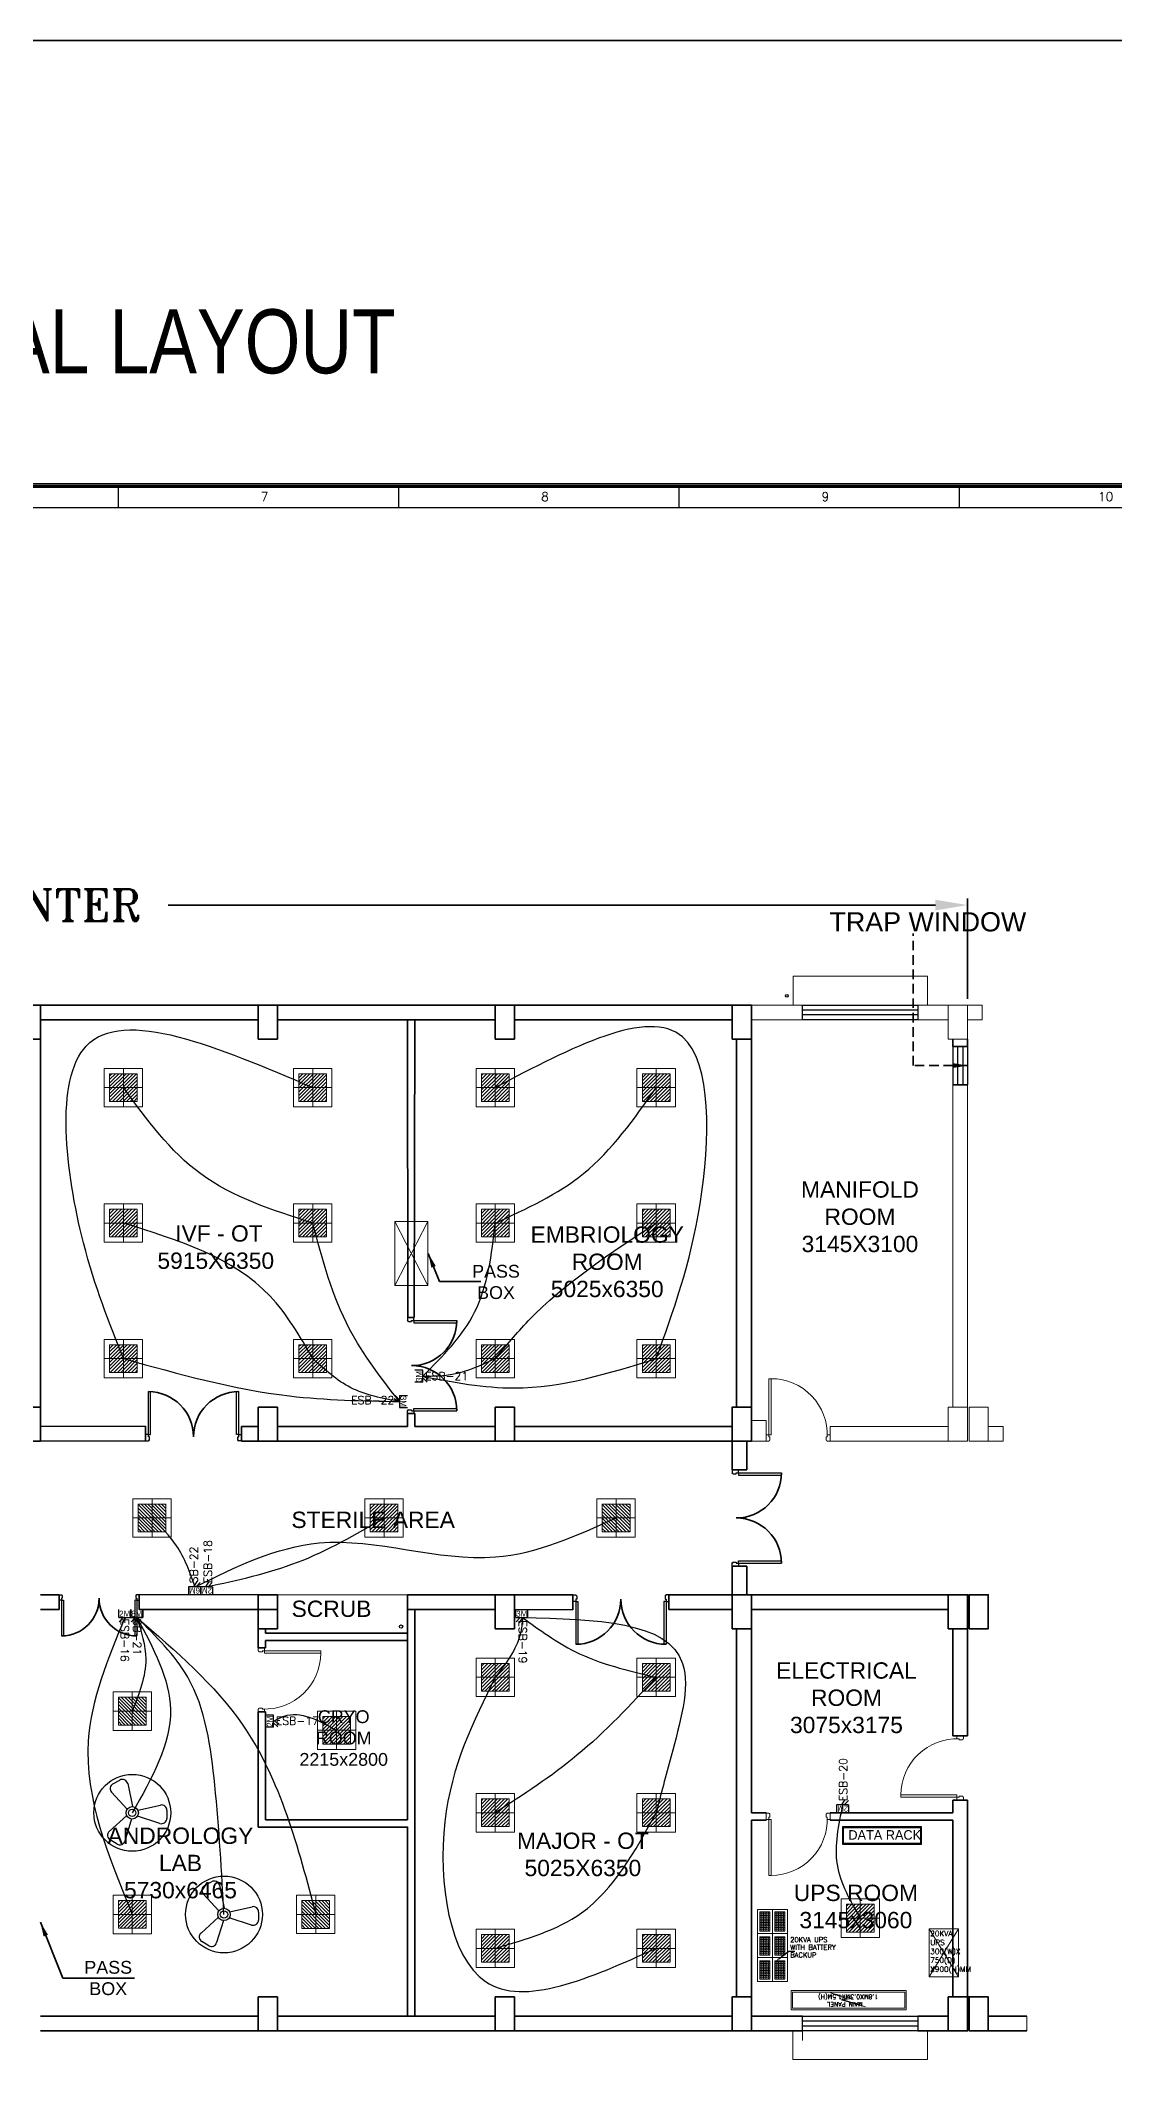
# Model space of a CAD drawing. Header units: millimetres. Extents: x 1380494 to 2061523, y -305664 to -174999.
# Drawn here: x 1564967 to 1581737, y -206640 to -174999 of the extents above; entities that cross this region are included whole.
import ezdxf
from ezdxf import colors
from ezdxf.entities.mleader import LeaderData, LeaderLine
from ezdxf.enums import TextEntityAlignment as Align
from ezdxf.math import Vec2, Vec3

# ---------------------------------------------------------------- set-up
doc = ezdxf.new("R2010")
doc.units = ezdxf.units.MM
doc.header["$LTSCALE"] = 600
doc.header["$MEASUREMENT"] = 0
doc.header["$PDMODE"] = 35
doc.linetypes.add('CONTINU', pattern=[0])
doc.linetypes.add('HIDDEN', pattern=[0.375, 0.25, -0.125])
doc.layers.add('AREA', color=193, linetype='Continuous', plot=False)
for name, color, linetype, lineweight in [('col', 5, 'Continuous', 35), ('D.F', 251, 'Continuous', 5), ('DOOR', 144, 'Continuous', 13), ('ELE- DBS', 1, 'Continuous', 9), ('ELE-36W EMERGENCY  LED LIGHT', 7, 'Continuous', 18), ('ELE-36W LED LIGHT', 210, 'Continuous', 18), ('ELE-8M RAW P.SB', 40, 'Continuous', 35), ('ELE. DB', 1, 'Continuous', 9), ('furniture', 30, 'Continuous', 9), ('P-Wall', 250, 'Continuous', 35), ('toi-fix', 46, 'Continuous', 9), ('WIN', 151, 'Continuous', 9)]:
    doc.layers.add(name, color=color, linetype=linetype, lineweight=lineweight)
for name, color, linetype in [('DATA RACK', 1, 'Continuous'), ('ELE 36W EMERGENCY LIGHT', 5, 'Continuous'), ('ELE 36W LED LIGHT', 6, 'Continuous'), ('ELE-1200MM CEILINGFAN', 6, 'Continuous'), ('ELE-2M UPS P.SB', 3, 'Continuous'), ('ELE-3M RAW P.SB', 40, 'Continuous'), ('ELE-3M UPS P.SB', 3, 'Continuous'), ('ELE-6M RAW P.SB', 40, 'Continuous'), ('ELE-LIGHTING TEXT', 7, 'Continuous'), ('ELE.ELECTRICAL PANELS', 1, 'Continuous'), ('Lines', 7, 'Continuous'), ('MEP_HVAC_COPPER_PIPE', 5, 'Continuous'), ('MEP_HVAC_DRAIN_PIPE', 7, 'Continuous'), ('TEXT', 250, 'Continuous'), ('TITLE', 7, 'Continuous'), ('wall', 1, 'Continuous'), ('Window', 4, 'Continuous')]:
    doc.layers.add(name, color=color, linetype=linetype)
doc.layers.add('ELE-42W EMERGENCY DOWN LIGHT', color=7, linetype='Continuous', lineweight=0, true_color=0x608ec6)
doc.layers.add('ELE-LIGHTING WIRING', color=7, linetype='Continuous', true_color=0x63d7b6)
doc.styles.add('ARIAL', font='arial.ttf')
doc.styles.add('ROMANS', font='romans.shx')
doc.styles.add('ROMANT', font='romant.shx')
doc.styles.get("Standard").update_dxf_attribs({"font": 'stylu.ttf'})
doc.styles.add('style1', font='swisse.ttf', dxfattribs={"width": 0.8})
doc.styles.add('Tw Cen MT', font='TCM_____.TTF')
doc.dimstyles.get("Standard").update_dxf_attribs({"dimscale": 1.5, "dimtxt": 150, "dimasz": 150, "dimexe": 100, "dimexo": 100, "dimgap": 0.25, "dimtad": 0, "dimdec": 0, "dimzin": 0, "dimdsep": 46, "dimtxsty": 'ARIAL', "dimcen": 0.09, "dimdle": 100, "dimclrd": 7, "dimclre": 7, "dimclrt": 7, "dimadec": 0, "dimazin": 0, "dimtfac": 1, "dimtdec": 0, "dimtofl": 0, "dimtmove": 0, "dimatfit": 3, "dimfxl": 1, "dimtolj": 1, "dimtzin": 0, "dimarcsym": 0})

# ---------------------------------------------------------------- blocks, each defined once
blk = doc.blocks.new('A$C66962185')
at = {"layer": 'TITLE', "color": 7}
for p, q in [((181.42, -140930.66), (181.42, -140928.36)), ((211.69, -140930.66), (211.69, -140928.36)), ((241.95, -140930.66), (241.95, -140928.36)), ((272.21, -140930.66), (272.21, -140928.36))]:
    blk.add_line(p, q, dxfattribs=at)
at = {"layer": 'TITLE'}
blk.add_line((2.14, -140930.66), (360.7, -140930.66), dxfattribs=at)
at = {"layer": 'TITLE', "color": 7, "const_width": 0.355}
blk.add_lwpolyline([(363, -140928.36), (363, -141178.33), (0, -141178.33), (0, -140928.36)], close=True, dxfattribs=at)
at = {"layer": 'TITLE', "color": 7, "style": 'ROMANS'}
for s, p in [('7', (197.2, -140929.48)), ('8', (227.46, -140929.48)), ('9', (257.73, -140929.48)), ('10', (287.99, -140929.48))]:
    blk.add_text(s, height=0.952, dxfattribs=at).set_placement(p, align=Align.MIDDLE)
blk = doc.blocks.new('W1800')
at = {"layer": 'wall', "color": 7}
for p, q in [((0, -58), (0, 173)), ((1800, 173), (1800, -58))]:
    blk.add_line(p, q, dxfattribs=at)
at = {"layer": 'Window'}
for p, q in [((0, 173), (1800, 173)), ((0, 98), (1800, 98)), ((1800, 18), (0, 18)), ((1800, -58), (0, -58))]:
    blk.add_line(p, q, dxfattribs=at)
blk = doc.blocks.new('A$C19B8274B')
at = {"layer": 'DOOR'}
blk.add_line((-45, 925), (-80, 925), dxfattribs=at)
at = {"layer": 'DOOR', "color": 8}
for p, q in [((-80, 50), (-80, 925)), ((-45, 50), (-45, 925)), ((-45, 50), (-80, 50)), ((-955, -50), (-955, -47.5)), ((-940, -35), (-942.5, -35)), ((-60, -35), (-57.5, -35)), ((-45, -50), (-45, -47.5))]:
    blk.add_line(p, q, dxfattribs=at)
for points in [[(-940, 15), (-955, 15), (-955, 50), (-1000, 50), (-1000, -50), (-955, -50)], [(-940, -35), (-940, 15)], [(-60, 15), (-45, 15), (-45, 50), (0, 50), (0, -50), (-45, -50)], [(-60, -35), (-60, 15)]]:
    blk.add_lwpolyline(points, dxfattribs=at)
for centre, radius, start, end in [((-80, 50), 875, 90, 182.29244), ((-955, -35), 12.5, 270, 0), ((-45, -35), 12.5, 180, 270)]:
    blk.add_arc(centre, radius, start, end, dxfattribs=at)
blk = doc.blocks.new('*D170')
at = {"layer": 'D.F', "color": 5, "lineweight": -2, "transparency": 16777216}
for p, q in [((3700, 16120), (3700, 17682)), ((4200, 17582), (16182, 17582)), ((36475, 17582), (24493, 17582)), ((36975, 16120), (36975, 17682))]:
    blk.add_line(p, q, dxfattribs=at)
at = {"layer": 'D.F', "color": 5, "transparency": 16777216}
for points in [[(4200, 17665), (4200, 17498), (3700, 17582)], [(36475, 17665), (36475, 17498), (36975, 17582)]]:
    blk.add_solid(points, dxfattribs=at)
at = {"layer": 'Defpoints', "color": 0, "transparency": 16777216}
for p in [(3700, 17582), (3700, 16020), (36975, 16020)]:
    blk.add_point(p, dxfattribs=at)
at = {"layer": 'D.F', "color": 7, "transparency": 16777216, "insert": (20337, 17582), "char_height": 750, "attachment_point": 5, "style": 'ROMANT'}
blk.add_mtext('\\A1;{\\H0.6667x;INFERTILITY CENTER}', dxfattribs=at)
blk = doc.blocks.new('54W EME')
at = {"layer": 'ELE-42W EMERGENCY DOWN LIGHT'}
h = blk.add_hatch(dxfattribs=at)
h.set_pattern_fill('ANSI31', color=8, scale=312.5, style=0)
h.paths.add_polyline_path([(-216, -216), (-216, 216), (216, 216), (216, -216)])
for p, q in [((-300, 0), (300, 0)), ((0, 300), (0, -300))]:
    blk.add_line(p, q, dxfattribs=at)
for points in [[(-300, -300), (-300, 300), (300, 300), (300, -300)], [(-216, -216), (-216, 216), (216, 216), (216, -216)]]:
    blk.add_lwpolyline(points, close=True, dxfattribs=at)
blk = doc.blocks.new('3M UPS SB')
at = {"layer": 'ELE-3M UPS P.SB', "color": 3}
for p, q in [((-240, 160), (-240, 0)), ((0, 160), (-240, 160)), ((-134, 160), (-69, 265)), ((-88, 160), (-3, 245)), ((0, 160), (0, 0))]:
    blk.add_line(p, q, dxfattribs=at)
blk.add_text('3M', height=120, rotation=180, dxfattribs=at).set_placement((-6, 143))
blk = doc.blocks.new('ELE.EMERGENCY 40W LED LIGHT')
at = {"layer": 'ELE-36W EMERGENCY  LED LIGHT'}
h = blk.add_hatch(dxfattribs=at)
h.set_pattern_fill('ANSI31', color=5, scale=300, style=0)
h.paths.add_polyline_path([(-208, -208), (-208, 208), (208, 208), (208, -208)])
for p, q in [((-288, 0), (288, 0)), ((0, 288), (0, -288))]:
    blk.add_line(p, q, dxfattribs=at)
for points in [[(-288, -288), (-288, 288), (288, 288), (288, -288)], [(-208, -208), (-208, 208), (208, 208), (208, -208)]]:
    blk.add_lwpolyline(points, close=True, dxfattribs=at)
blk = doc.blocks.new('light300x600')
at = {"layer": 'ELE-36W LED LIGHT', "lineweight": 0}
for p, q in [((918215, -78407), (918215, -79007)), ((918815, -78407), (918215, -78407)), ((918515, -78407), (918515, -79007)), ((918815, -79007), (918815, -78407)), ((918215, -78707), (918815, -78707)), ((918298, -78491), (918299, -78491)), ((918298, -78544), (918352, -78491)), ((918298, -78597), (918405, -78491)), ((918298, -78650), (918458, -78491)), ((918298, -78703), (918511, -78491)), ((918298, -78756), (918564, -78491)), ((918298, -78809), (918617, -78491)), ((918298, -78862), (918670, -78491)), ((918298, -78916), (918723, -78491)), ((918298, -78491), (918298, -78924)), ((918731, -78491), (918298, -78491)), ((918343, -78924), (918731, -78536)), ((918396, -78924), (918731, -78589)), ((918449, -78924), (918731, -78642)), ((918502, -78924), (918731, -78695)), ((918555, -78924), (918731, -78748)), ((918731, -78924), (918731, -78491)), ((918215, -79007), (918815, -79007)), ((918298, -78924), (918731, -78924)), ((918608, -78924), (918731, -78801)), ((918661, -78924), (918731, -78854)), ((918714, -78924), (918731, -78907))]:
    blk.add_line(p, q, dxfattribs=at)
blk = doc.blocks.new('A$C07FB25EA')
at = {"layer": 'ELE-1200MM CEILINGFAN', "color": 3}
for p, q in [((0.26, 2.64), (3.17, 12.07)), ((6.53, 13.37), (9.47, 11.64)), ((-14.84, -1.03), (-14.81, 2.38)), ((-11.8, 4.55), (-2.22, 1.44)), ((9.84, 7.94), (2.36, 1.21)), ((-2.41, -1.1), (-12.04, -3.29)), ((1.96, -12.49), (-0.13, -2.65)), ((2.16, -1.54), (8.87, -8.78)), ((8.31, -12.34), (5.35, -14.02))]:
    blk.add_line(p, q, dxfattribs=at)
at = {"layer": 'ELE-1200MM CEILINGFAN', "color": 5, "ltscale": 10}
blk.add_circle((0, 0), 16.45, dxfattribs=at)
at = {"layer": 'ELE-1200MM CEILINGFAN', "color": 3}
for radius in [2.65, 1.58]:
    blk.add_circle((0, 0), radius, dxfattribs=at)
for centre, start, end in [((5.36, 11.38), 59.52805, 162.52285), ((8.3, 9.66), 311.94933, 59.52805), ((-12.51, 2.36), 71.94933, 179.52805), ((-12.54, -1.05), 179.52805, 282.52285), ((4.21, -12.02), 191.94933, 299.52805), ((7.18, -10.34), 299.52805, 42.52285)]:
    blk.add_arc(centre, 2.3, start, end, dxfattribs=at)
blk = doc.blocks.new('2M UPS SB')
at = {"layer": 'ELE-2M UPS P.SB', "color": 3}
for p, q in [((-240, 160), (-240, 0)), ((0, 160), (-240, 160)), ((-134, 160), (-69, 265)), ((-88, 160), (-3, 245)), ((0, 160), (0, 0))]:
    blk.add_line(p, q, dxfattribs=at)
blk.add_text('2M', height=120, rotation=180, dxfattribs=at).set_placement((-6, 143))
blk = doc.blocks.new('TEWEE')
at = {"layer": 'ELE-8M RAW P.SB'}
for p, q in [((-188, 0), (-188, 125)), ((-188, 0), (0, 0)), ((-119, 0), (-185, -66)), ((-83, 0), (-133, -82)), ((0, 0), (0, 125))]:
    blk.add_line(p, q, dxfattribs=at)
blk.add_text('8M', height=93.8, dxfattribs=at).set_placement((-183, 13))
blk = doc.blocks.new('RETETY')
at = {"layer": 'ELE- DBS'}
h = blk.add_hatch(dxfattribs=at)
h.set_pattern_fill('ANGLE', color=2, scale=3.830156, angle=90)
h.set_pattern_definition([(90, (316265.61, -529580.6), (-26.7536412, 3e-14), [19.4571936, -7.2964476]), (180, (316265.61, -529580.6), (-4e-14, -26.7536412), [19.4571936, -7.2964476])])
h.paths.add_polyline_path([(-430, 1088), (-430, 787), (-272, 787), (-272, 1088)])
h = blk.add_hatch(dxfattribs=at)
h.set_pattern_fill('ANGLE', color=2, scale=3.830156, angle=90)
h.set_pattern_definition([(90, (316499.715, -529580.6), (-26.7536412, 3e-14), [19.4571936, -7.2964476]), (180, (316499.715, -529580.6), (-4e-14, -26.7536412), [19.4571936, -7.2964476])])
h.paths.add_polyline_path([(-195, 1088), (-195, 787), (-37, 787), (-37, 1088)])
h = blk.add_hatch(dxfattribs=at)
h.set_pattern_fill('ANGLE', color=2, scale=3.830156, angle=90)
h.set_pattern_definition([(90, (316265.61, -529955.597), (-26.7536412, 3e-14), [19.4571936, -7.2964476]), (180, (316265.61, -529955.597), (-4e-14, -26.7536412), [19.4571936, -7.2964476])])
h.paths.add_polyline_path([(-430, 701), (-430, 412), (-272, 412), (-272, 701)])
h = blk.add_hatch(dxfattribs=at)
h.set_pattern_fill('ANGLE', color=2, scale=3.830156, angle=90)
h.set_pattern_definition([(90, (316499.715, -529955.597), (-26.7536412, 3e-14), [19.4571936, -7.2964476]), (180, (316499.715, -529955.597), (-4e-14, -26.7536412), [19.4571936, -7.2964476])])
h.paths.add_polyline_path([(-195, 701), (-195, 412), (-37, 412), (-37, 701)])
h = blk.add_hatch(dxfattribs=at)
h.set_pattern_fill('ANGLE', color=2, scale=3.830156, angle=90)
h.set_pattern_definition([(90, (316265.61, -530330.594), (-26.7536412, 3e-14), [19.4571936, -7.2964476]), (180, (316265.61, -530330.594), (-4e-14, -26.7536412), [19.4571936, -7.2964476])])
h.paths.add_polyline_path([(-430, 326), (-430, 37), (-272, 37), (-272, 326)])
h = blk.add_hatch(dxfattribs=at)
h.set_pattern_fill('ANGLE', color=2, scale=3.830156, angle=90)
h.set_pattern_definition([(90, (316499.715, -530330.594), (-26.7536412, 3e-14), [19.4571936, -7.2964476]), (180, (316499.715, -530330.594), (-4e-14, -26.7536412), [19.4571936, -7.2964476])])
h.paths.add_polyline_path([(-195, 326), (-195, 37), (-37, 37), (-37, 326)])
at = {"layer": 'ELE- DBS', "color": 3}
for p, q in [((-468, 750), (-234, 750)), ((-234, 750), (0, 750)), ((-468, 375), (-234, 375)), ((-234, 375), (0, 375))]:
    blk.add_line(p, q, dxfattribs=at)
for points in [[(-468, 0), (-468, 1125), (-234, 1125), (-234, 0)], [(-430, 787), (-430, 1088), (-272, 1088), (-272, 787)], [(-234, 0), (-234, 1125), (0, 1125), (0, 0)], [(-195, 787), (-195, 1088), (-37, 1088), (-37, 787)], [(-430, 412), (-430, 701), (-272, 701), (-272, 412)], [(-195, 412), (-195, 701), (-37, 701), (-37, 412)], [(-430, 37), (-430, 326), (-272, 326), (-272, 37)], [(-195, 37), (-195, 326), (-37, 326), (-37, 37)]]:
    blk.add_lwpolyline(points, close=True, dxfattribs=at)
blk = doc.blocks.new('S-SKIRT')
at = {"layer": 'ELE-3M RAW P.SB'}
for p, q in [((4, 6), (0, 6)), ((4, 0), (0, 0)), ((4, 0), (4, 6)), ((4, 3.3), (6.6, 1.7)), ((4, 2.2), (6.1, 0.1))]:
    blk.add_line(p, q, dxfattribs=at)
blk.add_text('6M', height=3, rotation=90, dxfattribs=at).set_placement((3.6, 0.2))
blk = doc.blocks.new('rwgha')
at = {"color": 8, "lineweight": 25}
for p, q in [((28330, 11139.3), (28230, 11139.3)), ((28230, 11139.3), (28230, 11094.3)), ((28230, 11094.3), (28232.5, 11094.3)), ((28245, 11079.3), (28245, 11081.8)), ((28245, 11079.3), (28295, 11079.3)), ((28295, 11079.3), (28295, 11094.3)), ((28295, 11094.3), (28330, 11094.3)), ((28330, 11094.3), (28330, 11139.3)), ((28330, 11094.3), (29000, 11094.3)), ((28330, 11094.3), (28330, 11059.3)), ((28330, 11059.3), (29000, 11059.3)), ((24184.3, 9312.6), (24184.3, 9982.6)), ((24219.3, 9312.6), (24219.3, 9982.6)), ((25559.3, 9312.6), (25559.3, 9982.6)), ((25594.3, 9312.6), (25594.3, 9982.6)), ((28230, 9639.3), (28230, 9684.3)), ((28230, 9684.3), (28232.5, 9684.3)), ((28330, 9639.3), (28230, 9639.3)), ((28330, 9639.3), (28230, 9639.3)), ((28245, 9699.3), (28245, 9696.8)), ((28245, 9699.3), (28295, 9699.3)), ((28295, 9699.3), (28295, 9684.3)), ((28295, 9684.3), (28330, 9684.3)), ((28330, 9719.3), (29000, 9719.3)), ((28330, 9684.3), (28330, 9719.3)), ((28330, 9684.3), (29000, 9684.3)), ((28330, 9684.3), (28330, 9639.3)), ((24184.3, 9312.6), (24139.3, 9312.6)), ((24139.3, 9312.6), (24139.3, 9212.6)), ((24139.3, 9212.6), (24184.3, 9212.6)), ((24184.3, 9277.6), (24184.3, 9312.6)), ((24184.3, 9312.6), (24219.3, 9312.6)), ((24199.3, 9277.6), (24184.3, 9277.6)), ((24184.3, 9212.6), (24184.3, 9215.1)), ((24199.3, 9227.6), (24196.8, 9227.6)), ((24199.3, 9227.6), (24199.3, 9277.6)), ((25594.3, 9312.6), (25559.3, 9312.6)), ((25579.3, 9277.6), (25594.3, 9277.6)), ((25579.3, 9227.6), (25579.3, 9277.6)), ((25579.3, 9227.6), (25581.8, 9227.6)), ((25594.3, 9277.6), (25594.3, 9312.6)), ((25594.3, 9312.6), (25639.3, 9312.6)), ((25594.3, 9212.6), (25594.3, 9215.1)), ((25639.3, 9212.6), (25594.3, 9212.6)), ((25639.3, 9312.6), (25639.3, 9212.6)), ((25639.3, 9312.6), (25639.3, 9212.6)), ((33400, 8759.3), (33300, 8759.3)), ((33300, 8759.3), (33300, 8714.3)), ((33300, 8714.3), (33302.5, 8714.3)), ((33315, 8699.3), (33315, 8701.8)), ((33315, 8699.3), (33365, 8699.3)), ((33365, 8699.3), (33365, 8714.3)), ((33365, 8714.3), (33400, 8714.3)), ((33400, 8714.3), (33400, 8759.3)), ((33400, 8714.3), (34070, 8714.3)), ((33400, 8714.3), (33400, 8679.3)), ((33400, 8679.3), (34070, 8679.3)), ((33300, 7259.3), (33300, 7304.3)), ((33300, 7304.3), (33302.5, 7304.3)), ((33315, 7319.3), (33315, 7316.8)), ((33315, 7319.3), (33365, 7319.3)), ((33365, 7319.3), (33365, 7304.3)), ((33365, 7304.3), (33400, 7304.3)), ((33400, 7339.3), (34070, 7339.3)), ((33400, 7304.3), (33400, 7339.3)), ((33400, 7304.3), (34070, 7304.3)), ((33400, 7304.3), (33400, 7259.3)), ((33400, 7259.3), (33300, 7259.3)), ((33400, 7259.3), (33300, 7259.3)), ((22790, 6726.7), (22790, 6810)), ((22790, 6726.7), (22790, 6810)), ((22790, 6810), (22827.5, 6810)), ((22827.5, 6726.7), (22790, 6726.7)), ((22827.5, 6810), (22827.5, 6807.9)), ((22840, 6755.8), (22827.5, 6755.8)), ((22827.5, 6755.8), (22827.5, 6726.7)), ((22827.5, 6726.7), (22827.5, 6168.3)), ((22827.5, 6726.7), (22856.7, 6726.7)), ((22840, 6797.5), (22837.9, 6797.5)), ((22840, 6797.5), (22840, 6755.8)), ((22856.7, 6726.7), (22856.7, 6168.3)), ((23973.3, 6726.7), (23973.3, 6168.3)), ((24002.5, 6726.7), (23973.3, 6726.7)), ((23990, 6797.5), (23992.1, 6797.5)), ((23990, 6797.5), (23990, 6755.8)), ((23990, 6755.8), (24002.5, 6755.8)), ((24040, 6810), (24002.5, 6810)), ((24002.5, 6810), (24002.5, 6807.9)), ((24002.5, 6755.8), (24002.5, 6726.7)), ((24002.5, 6726.7), (24040, 6726.7)), ((24002.5, 6726.7), (24002.5, 6168.3)), ((24040, 6726.7), (24040, 6810)), ((30812.3, 6707.4), (30812.3, 6807.4)), ((30812.3, 6707.4), (30812.3, 6807.4)), ((30812.3, 6807.4), (30857.3, 6807.4)), ((30857.3, 6707.4), (30812.3, 6707.4)), ((30857.3, 6807.4), (30857.3, 6804.9)), ((30872.3, 6742.4), (30857.3, 6742.4)), ((30857.3, 6742.4), (30857.3, 6707.4)), ((30857.3, 6707.4), (30857.3, 6037.4)), ((30857.3, 6707.4), (30892.3, 6707.4)), ((30872.3, 6792.4), (30869.8, 6792.4)), ((30872.3, 6792.4), (30872.3, 6742.4)), ((30892.3, 6707.4), (30892.3, 6037.4)), ((32232.3, 6707.4), (32232.3, 6037.4)), ((32267.3, 6707.4), (32232.3, 6707.4)), ((32252.3, 6792.4), (32254.8, 6792.4)), ((32252.3, 6792.4), (32252.3, 6742.4)), ((32252.3, 6742.4), (32267.3, 6742.4)), ((32312.3, 6807.4), (32267.3, 6807.4)), ((32267.3, 6807.4), (32267.3, 6804.9)), ((32267.3, 6742.4), (32267.3, 6707.4)), ((32267.3, 6707.4), (32312.3, 6707.4)), ((32267.3, 6707.4), (32267.3, 6037.4)), ((32312.3, 6707.4), (32312.3, 6807.4))]:
    blk.add_line(p, q, dxfattribs=at)
for p, q in [((36745, 4605), (36975, 4605)), ((36745, 3605), (36975, 3605))]:
    blk.add_line(p, q)
at = {"color": 8}
for centre, radius, start, end in [((28245, 11094.3), 12.5, 180, 270), ((28295, 11094.3), 705, 270, 0), ((28295, 9684.3), 705, 0, 90), ((24184.3, 9277.6), 705, 0, 90), ((25594.3, 9277.6), 705, 90, 180), ((28245, 9684.3), 12.5, 90, 180), ((24184.3, 9227.6), 12.5, 270, 0), ((25594.3, 9227.6), 12.5, 180, 270), ((33315, 8714.3), 12.5, 180, 270), ((33365, 8714.3), 705, 270, 0), ((33365, 7304.3), 705, 0, 90), ((33315, 7304.3), 12.5, 90, 180), ((22827.5, 6797.5), 10.4, 0, 90), ((22827.5, 6755.8), 587.5, 270, 0), ((24002.5, 6755.8), 587.5, 180, 270), ((24002.5, 6797.5), 10.4, 90, 180), ((30857.3, 6792.4), 12.5, 0, 90), ((30857.3, 6742.4), 705, 270, 0), ((32267.3, 6742.4), 705, 180, 270), ((32267.3, 6792.4), 12.5, 90, 180)]:
    blk.add_arc(centre, radius, start, end, dxfattribs=at)
at = {"layer": 'col'}
for points in [[(22200, 15490), (22500, 15490), (22500, 16020), (22200, 16020)], [(25900, 15490), (26200, 15490), (26200, 16020), (25900, 16020)], [(29600, 15490), (29900, 15490), (29900, 16020), (29600, 16020)], [(33300, 15490), (33600, 15490), (33600, 16020), (33300, 16020)], [(22200, 9210), (22500, 9210), (22500, 9740), (22200, 9740)], [(25900, 9210), (26200, 9210), (26200, 9740), (25900, 9740)], [(29600, 9210), (29900, 9210), (29900, 9740), (29600, 9740)], [(33300, 9210), (33600, 9210), (33600, 9740), (33300, 9740)], [(25900, 6280), (26200, 6280), (26200, 6810), (25900, 6810)], [(29600, 6280), (29900, 6280), (29900, 6810), (29600, 6810)], [(33300, 6280), (33600, 6280), (33600, 6810), (33300, 6810)], [(36675, 6280), (36975, 6280), (36975, 6810), (36675, 6810)], [(37000, 6280), (37300, 6280), (37300, 6810), (37000, 6810)], [(25900, 0), (26200, 0), (26200, 530), (25900, 530)], [(29600, 0), (29900, 0), (29900, 530), (29600, 530)], [(33300, 0), (33600, 0), (33600, 530), (33300, 530)], [(36675, 0), (36975, 0), (36975, 530), (36675, 530)], [(37000, 0), (37300, 0), (37300, 530), (37000, 530)]]:
    blk.add_lwpolyline(points, close=True, dxfattribs=at)
at = {"layer": 'D.F'}
for p, q in [((34400.3, 16020), (33600, 16020)), ((34400.3, 16020), (34400.3, 15790)), ((36675, 16020), (36200.3, 16020)), ((36200.3, 16020), (36200.3, 15790)), ((36975, 16020), (37205, 16020)), ((37205, 16020), (37205, 15790)), ((34400.3, 15790), (33600, 15790)), ((36675, 15790), (36200.3, 15790)), ((37205, 15790), (36975, 15790)), ((36745, 14775), (36745, 12575)), ((36975, 14775), (36975, 12890)), ((36975, 12890), (36975, 9740)), ((36745, 12575), (36745, 9740)), ((33600, 9533), (33830, 9533)), ((33830, 9533), (33830, 9210)), ((33600, 9210), (33830, 9210)), ((34830, 9440), (36675, 9440)), ((34830, 9440), (34830, 9210)), ((34830, 9210), (36675, 9210)), ((37300, 9440), (37530, 9440)), ((37530, 9210), (37300, 9210)), ((37530, 9440), (37530, 9210)), ((33830, 3405), (33830, 3290)), ((34830, 3290), (34830, 3405)), ((34400, 80), (34400, -150)), ((36200, 230), (36200, 0)), ((37900, 0), (37900, 230))]:
    blk.add_line(p, q, dxfattribs=at)
for points in [[(36350.3, 16020), (36350.3, 16470), (34250.3, 16470), (34250.3, 16020)], [(36350, 0), (36350, -450), (34250, -450), (34250, 0)]]:
    blk.add_lwpolyline(points, dxfattribs=at)
for points in [[(36675, 15490), (36975, 15490), (36975, 16020), (36675, 16020)], [(36675, 9210), (36975, 9210), (36975, 9740), (36675, 9740)], [(37000, 9210), (37300, 9210), (37300, 9740), (37000, 9740)]]:
    blk.add_lwpolyline(points, close=True, dxfattribs=at)
at = {"layer": 'furniture', "linetype": 'Continuous'}
blk.add_line((28230, 6810), (26015, 6810), dxfattribs=at)
at = {"layer": 'MEP_HVAC_COPPER_PIPE'}
blk.add_circle((34153.2, 16165), 20, dxfattribs=at)
at = {"layer": 'MEP_HVAC_DRAIN_PIPE', "linetype": 'ByBlock'}
blk.add_circle((28130, 6313.2), 25, dxfattribs=at)
at = {"layer": 'P-Wall', "color": 8}
for p, q in [((25900, 16020), (22500, 16020)), ((29600, 16020), (26200, 16020)), ((29900, 16020), (33300, 16020)), ((25900, 15790), (22500, 15790)), ((29600, 15790), (26200, 15790)), ((29900, 15790), (33300, 15790)), ((22500, 15490), (22500, 9740)), ((28234.9, 11140), (28334.9, 11140)), ((22790, 6810), (22790, 6580)), ((24040.5, 6812.1), (24040.5, 6582.1)), ((28230, 6810), (28230, 3295)), ((28345, 6580), (28345, 230)), ((25900, 6280), (25900, 5980)), ((28230, 6210), (26015, 6210)), ((26015, 6095), (26015, 5980)), ((28230, 6095), (26015, 6095)), ((25900, 4980), (25900, 3180)), ((26015, 4980), (26015, 3295)), ((28230, 3180), (25900, 3180)), ((28230, 3295), (26015, 3295)), ((28230, 3184.7), (28230, 230)), ((22500, 230), (25900, 230)), ((22500, 0), (25900, 0)), ((29600, 230), (26200, 230)), ((29600, 0), (26200, 0)), ((29900, 230), (33300, 230)), ((29900, 0), (33300, 0))]:
    blk.add_line(p, q, dxfattribs=at)
at = {"layer": 'P-Wall', "color": 8, "linetype": 'Continuous'}
for p, q in [((28230, 15790), (28234.9, 11140)), ((28345, 15790), (28334.9, 11140)), ((33370, 15490), (33370, 9740)), ((33600, 15490), (33600, 9740)), ((36745, 15375), (36745, 15490)), ((36745, 15375), (36745, 15420)), ((36975, 15375), (36745, 15375)), ((36975, 15375), (36975, 15490)), ((36975, 15375), (36975, 15420)), ((36975, 14775), (36745, 14775)), ((28230, 9639.3), (28345, 9639.3)), ((28230, 9639.3), (28230, 9440)), ((28345, 9639.3), (28345, 9440)), ((25915.7, 9210), (25900, 9210)), ((25915.7, 9210), (25915.7, 9210)), ((25925.7, 9382.5), (25925.7, 9382.5)), ((26200, 9440), (28230, 9440)), ((26200, 9210), (28230, 9210)), ((28230, 9210), (33300, 9210)), ((28345, 9440), (29600, 9440)), ((29600, 9440), (29600, 9440)), ((29600, 9210), (29600, 9210)), ((29900, 9440), (33300, 9440)), ((22500, 6810), (22790, 6810)), ((24040.5, 6812), (26200, 6810)), ((25910, 6803), (25910, 6803)), ((28230, 6810), (30812.3, 6807.4)), ((30812.3, 6577.4), (30812.3, 6807.4)), ((33600, 6810), (36675, 6810)), ((22500, 6580), (22790, 6580)), ((24040.5, 6582.1), (26200, 6580)), ((25900, 6630.5), (25900, 6630.5)), ((28230, 6580), (29600, 6580)), ((29900, 6580), (30812.3, 6577.4)), ((33600, 6580), (36675, 6580)), ((33370, 530), (33370, 6280)), ((33600, 3405), (33600, 6280)), ((36745, 4605), (36745, 6280)), ((36975, 4605), (36975, 6280)), ((26015, 5980), (25900, 5980)), ((26015, 4980), (25900, 4980)), ((36745, 3405), (36745, 3605)), ((36975, 530), (36975, 3605)), ((33600, 3405), (33830, 3405)), ((33600, 3290), (33830, 3290)), ((33600, 530), (33600, 3290)), ((34830, 3405), (36745, 3405)), ((34830, 3290), (36745, 3290)), ((36745, 530), (36745, 3290)), ((34400, 230), (33600, 230)), ((34400, 0), (33600, 0)), ((36675, 230), (36200, 230)), ((36675, 0), (36200, 0)), ((37900, 230), (37300, 230)), ((37900, 0), (37300, 0))]:
    blk.add_line(p, q, dxfattribs=at)
at = {"layer": 'P-Wall'}
for p, q in [((24139.3, 9442.6), (22500, 9440)), ((24139.3, 9212.6), (22500, 9210)), ((24139.3, 9212.6), (24139.3, 9442.6)), ((25640, 9210), (25640, 9440)), ((25640, 9440), (25900, 9440)), ((25900, 9210), (25640, 9210)), ((33300, 9210), (33300, 8760)), ((33530, 8760), (33530, 9210)), ((33300, 8760), (33530, 8760)), ((33530, 7259.3), (33300, 7259.3)), ((33300, 7259.3), (33300, 6810)), ((33530, 6810), (33530, 7259.3)), ((32313, 6580), (32313, 6810)), ((32313, 6810), (33300, 6810)), ((33300, 6580), (32313, 6580)), ((26015, 6210), (26015, 6280)), ((36975, 530), (37000, 530))]:
    blk.add_line(p, q, dxfattribs=at)
at = {"layer": 'WIN', "color": 8, "linetype": 'Continuous'}
for p, q in [((28031.9, 11639.9), (28547.4, 12639.9)), ((28547.4, 11639.9), (28031.9, 12639.9))]:
    blk.add_line(p, q, dxfattribs=at)
at = {"layer": 'WIN', "linetype": 'Continuous'}
blk.add_lwpolyline([(28547.4, 11639.9), (28031.9, 11639.9), (28031.9, 12639.9), (28547.4, 12639.9)], close=True, dxfattribs=at)
at = {"layer": 'Window', "ltscale": 750}
for p, q in [((36745, 15375), (36745, 14775)), ((36820, 15375), (36820, 14775)), ((36900, 15375), (36900, 14775)), ((36975, 15375), (36975, 14775))]:
    blk.add_line(p, q, dxfattribs=at)
at = {"layer": 'D.F'}
for p in [(34400.3, 15847.5), (34400, 57.5)]:
    blk.add_blockref('W1800', p, dxfattribs=at)
at = {"layer": 'D.F', "xscale": -1}
blk.add_blockref('A$C19B8274B', (33830, 9260), dxfattribs=at)
at = {"layer": 'D.F', "xscale": -1, "rotation": 90}
blk.add_blockref('A$C19B8274B', (36860, 3605), dxfattribs=at)
at = {"layer": 'D.F', "rotation": 180}
blk.add_blockref('A$C19B8274B', (33830, 3351.5), dxfattribs=at)
at = {"layer": 'DOOR', "linetype": 'Continuous', "xscale": -1, "rotation": 270}
blk.add_blockref('A$C19B8274B', (25950, 5980), dxfattribs=at)
at = {"layer": 'TEXT', "color": 8, "style": 'ARIAL'}
blk.add_text('TRAP WINDOW', height=300, dxfattribs=at).set_placement((36356.1, 17080.3), align=Align.BOTTOM_CENTER)
for s, insert, char_height, width, attachment_point in [('MANIFOLD ROOM\\P3145X3100', (35295.4, 12713), 255, 2493.817, 5), (' IVF - OT\\P5915X6350', (25236.6, 12238.8), 255, 2454.158, 5), ('EMBRIOLOGY ROOM 5025x6350', (31348.9, 12009.4), 255, 2711.593, 5), ('PASS BOX', (29612.4, 11694.7), 200, 1149.25, 5), ('STERILE AREA', (27694.2, 7978.8), 255, 5392.826, 5), ('SCRUB', (27043.9, 6589.7), 255, 3332.726, 5), ('ELECTRICAL ROOM\\P3075x3175', (35085.1, 5755.1), 255, 2572.786, 2), ('CRYO ROOM 2215x2800', (27234.2, 4571.3), 200, 1382.81, 5), ('ANDROLOGY LAB \\P5730x6465', (24685.3, 2620.4), 255, 2711.593, 5), ('MAJOR - OT\\P5025X6350', (30969.2, 2754.6), 255, 2454.158, 5), ('UPS ROOM\\P3145x3060', (35231.9, 2282.1), 255, 2572.786, 2), ('PASS BOX', (23556.8, 823.8), 200, 1149.25, 5)]:
    blk.add_mtext(s, dxfattribs=dict(at, insert=insert, char_height=char_height, width=width, attachment_point=attachment_point))
at = {"layer": 'D.F'}
dim = blk.add_aligned_dim(p1=(36975, 16020), p2=(3700, 16020), distance=-1561.6, text='{\\H0.6667x;INFERTILITY CENTER}', dimstyle='Standard', override={"dimscale": 1, "dimtxt": 750, "dimasz": 500, "dimtxsty": 'ROMANT', "dimclrd": 5, "dimclre": 5, "dimclrt": 7}, dxfattribs=at)
dim.commit()
dim.dimension.update_dxf_attribs({"geometry": '*D170', "text_midpoint": (20337.5, 17581.6)})
at = {"layer": 'Lines', "linetype": 'HIDDEN'}
blk.add_leader([(36975, 15075), (36126.8, 15075), (36126.8, 17135.2)], dimstyle='Standard', override={"dimgap": 0.25, "dimtad": 0}, dxfattribs=at)
at = {"layer": 'toi-fix', "linetype": 'Continuous'}
for points in [[(28554.2, 12139.9), (28728.7, 11704.2), (29375.1, 11704.2)], [(22498.6, 1695.3), (22847.6, 823.8), (23965.9, 823.8)]]:
    blk.add_leader(points, dimstyle='Standard', dxfattribs=at)

msp = doc.modelspace()

# ---------------------------------------------------------------- linework, layer by layer
at = {"layer": 'AREA'}
for points in [[(1539896.814, -181916.04), (1592493.518, -181916.04), (1592493.518, -218162.5549), (1539896.814, -218162.5549)], [(1539941.814, -181961.04), (1592448.518, -181961.04), (1592448.518, -218117.5549), (1539941.814, -218117.5549)]]:
    msp.add_lwpolyline(points, close=True, dxfattribs=at)
at = {"layer": 'DATA RACK', "color": 1, "ltscale": 5}
for points in [[(1577492.5362, -202892.8395), (1578719.5192, -202892.8395), (1578719.5192, -203170.3164), (1577492.5362, -203170.3164)], [(1577506.0277, -202906.331), (1578706.0277, -202906.331), (1578706.0277, -203156.8249), (1577506.0277, -203156.8249)]]:
    msp.add_lwpolyline(points, close=True, dxfattribs=at)
at = {"layer": 'ELE- DBS', "color": 3}
for p, q in [((1578840.6975, -204489.7357), (1579299.0379, -205239.7472)), ((1579299.0379, -204489.7357), (1578840.6975, -205239.7472))]:
    msp.add_line(p, q, dxfattribs=at)
msp.add_lwpolyline([(1578840.6975, -204489.7357), (1579299.0379, -204489.7357), (1579299.0379, -205239.7472), (1578840.6975, -205239.7472)], close=True, dxfattribs=at)
at = {"layer": 'ELE-LIGHTING WIRING', "color": 254, "linetype": 'ByBlock', "true_color": 0xdebad0}
for points in [[(1566260.3915, -195584.3395), (1565638.4152, -193777.1707), (1565680.3753, -190702.0953), (1569217.8915, -191351.1395)], [(1574580.3415, -195584.3395), (1575264.9772, -193166.5781), (1574993.5553, -190560.7364), (1572067.8415, -191351.1395)], [(1569217.8915, -193467.7395), (1567467.2882, -192700.1786), (1566260.3915, -191351.1395)], [(1572067.8415, -193467.7395), (1573444.1622, -192694.9472), (1574580.3415, -191351.1395)], [(1569217.8915, -195584.3395), (1568550.6287, -194607.1946), (1566260.3915, -193467.7395)], [(1570571.5915, -196254.2056), (1569791.4465, -195121.9879), (1569217.8915, -193467.7395)], [(1570936.5915, -195860.4568), (1571745.273, -194861.1173), (1572067.8415, -193467.7395)], [(1572067.8415, -195584.3395), (1572582.6755, -194995.8433), (1574580.3415, -193467.7395)], [(1566260.3915, -195584.3395), (1568856.7208, -196167.1698), (1570571.5915, -196254.2056)], [(1570571.5915, -196254.2056), (1569810.2781, -196038.5735), (1569217.8915, -195584.3395)], [(1570936.5915, -195860.4568), (1571421.723, -195823.8117), (1572067.8415, -195584.3395)], [(1570936.5915, -195860.4568), (1572363.678, -196042.6496), (1574580.3415, -195584.3395)], [(1567557.657, -199147.8395), (1568978.7932, -198765.1463), (1570331.4915, -198072.8395)], [(1566283.8769, -199627.8395), (1565712.4648, -201554.1387), (1566399.0915, -204265.3395)], [(1572493.7462, -199627.8395), (1572457.2055, -199884.203), (1572067.8415, -200561.3395)], [(1572493.7462, -199627.8395), (1573309.9926, -200157.4366), (1574580.3415, -200561.3395)], [(1572493.7462, -199627.8395), (1574993.1607, -200346.1653), (1574812.8822, -201791.5032), (1574580.3415, -202677.9395)], [(1572067.8415, -200561.3395), (1571280.3527, -202816.9927), (1571916.1099, -205314.7235), (1574580.3415, -204794.5395)], [(1574580.3415, -200561.3395), (1573343.4777, -201779.7458), (1572067.8415, -202677.9395)], [(1568606.5915, -201245.2629), (1568770.1838, -201168.1646), (1569589.0915, -201387.8395)], [(1572067.8415, -204794.5395), (1573412.1436, -204240.9946), (1574580.3415, -202677.9395)], [(1577491.8334, -202552.8395), (1577405.2953, -203485.5241), (1577766.5915, -204322.8395)]]:
    msp.add_spline(points, degree=3, dxfattribs=at)
at = {"layer": 'ELE-LIGHTING WIRING', "linetype": 'ByBlock'}
for points in [[(1567380.8641, -199147.8395), (1567091.4318, -198508.8419), (1566708.1915, -198072.8395)], [(1567380.8641, -199147.8395), (1569315.9973, -198463.8351), (1572069.4146, -198682.5814), (1573954.7915, -198072.8395)], [(1566471.3769, -199627.8395), (1566609.5027, -200277.5659), (1566399.0915, -201090.3395)], [(1566471.3769, -199627.8395), (1566996.1326, -201065.1103), (1566399.0915, -202677.8395)], [(1566471.3769, -199627.8395), (1568125.8105, -201308.9184), (1569264.0915, -204265.3395)], [(1567831.5915, -204265.3395), (1567688.0398, -202244.1113), (1567264.5018, -200558.4496), (1566471.3769, -199627.8395)]]:
    msp.add_spline(points, degree=3, dxfattribs=at)
at = {"layer": 'ELE.ELECTRICAL PANELS', "lineweight": 5}
for points in [[(1576686.202, -205752.8395), (1576686.202, -205452.4874), (1578486.202, -205452.4874), (1578486.202, -205752.8395)], [(1576710.0493, -205726.9922), (1576710.0493, -205478.7509), (1578462.3547, -205478.7509), (1578462.3547, -205726.9922)]]:
    msp.add_lwpolyline(points, close=True, dxfattribs=at)
msp.add_lwpolyline([(1577848.7402, -205708.7148), (1577504.9747, -205596.2508), (1577620.272, -205578.5434), (1577302.7469, -205489.6314), (1577551.9239, -205582.1525), (1577468.7686, -205599.8031), (1577848.7402, -205708.7148)], dxfattribs=at)
at = {"layer": 'P-Wall', "color": 30, "true_color": 0xf8991e}
msp.add_lwpolyline([(1532338.5038, -174998.858), (1598775.8228, -174998.858), (1598775.8228, -224422.1168), (1532338.5038, -224422.1168)], close=True, dxfattribs=at)

# ---------------------------------------------------------------- block references
at = {"layer": 'ELE 36W EMERGENCY LIGHT', "xscale": 1.041666666677768, "yscale": 1.041666666677768, "zscale": 1.041666666677768}
for p in [(1570331.4915, -198072.8395), (1569589.0915, -201387.8395), (1566399.0915, -204265.3395), (1577766.5915, -204322.8395)]:
    msp.add_blockref('ELE.EMERGENCY 40W LED LIGHT', p, dxfattribs=at)
at = {"layer": 'ELE 36W LED LIGHT', "rotation": 89.9999999995464}
for p in [(1488000.819, -1116587.5486), (1495247.419, -1116587.5486), (1487691.719, -1119605.0486), (1490556.719, -1122780.0486)]:
    msp.add_blockref('light300x600', p, dxfattribs=at)
at = {"layer": 'ELE-1200MM CEILINGFAN', "color": 7, "ltscale": 8, "xscale": 36.47592107175105, "yscale": 36.47592107175105, "zscale": 36.47592107175105, "rotation": 180}
for p in [(1566399.0915, -202677.8395), (1567831.5915, -204265.3395)]:
    msp.add_blockref('A$C07FB25EA', p, dxfattribs=at)
at = {"layer": 'ELE-2M UPS P.SB', "color": 6, "xscale": 0.7812500000005363, "yscale": 0.7812500000005363, "zscale": 0.7812500000005363}
for p, rotation in [((1567651.407, -199272.8395), 359.9999999999998), ((1566190.1269, -199502.8395), 179.9999999999998), ((1568481.5915, -201339.0129), 269.9999999999998), ((1577585.5834, -202677.8395), 359.9999999999998)]:
    msp.add_blockref('2M UPS SB', p, dxfattribs=dict(at, rotation=rotation))
at = {"layer": 'ELE-3M UPS P.SB', "color": 6, "xscale": 0.7812500000005363, "yscale": 0.7812500000005363, "zscale": 0.7812500000005363}
for p, rotation in [((1570811.5915, -195954.2068), 269.9999999999999), ((1570696.5915, -196160.4556), 89.99999999999991), ((1572389.2418, -199502.8395), 179.9999999999999)]:
    msp.add_blockref('3M UPS SB', p, dxfattribs=dict(at, rotation=rotation))
at = {"layer": 'ELE-42W EMERGENCY DOWN LIGHT', "linetype": 'ByBlock'}
for p in [(1566260.3915, -191351.1395), (1569217.8915, -191351.1395), (1572067.8415, -191351.1395), (1574580.3415, -191351.1395), (1566260.3915, -193467.7395), (1569217.8915, -193467.7395), (1572067.8415, -193467.7395), (1574580.3415, -193467.7395), (1566260.3915, -195584.3395), (1569217.8915, -195584.3395), (1572067.8415, -195584.3395), (1574580.3415, -195584.3395), (1572067.8415, -200561.3395), (1574580.3415, -200561.3395), (1572067.8415, -202677.9395), (1574580.3415, -202677.9395), (1572067.8415, -204794.5395), (1574580.3415, -204794.5395)]:
    msp.add_blockref('54W EME', p, dxfattribs=at)
at = {"layer": 'ELE-6M RAW P.SB', "xscale": 31.25000000002145, "yscale": 31.25000000002145, "zscale": 31.25000000002145, "rotation": 89.9999999999999}
msp.add_blockref('S-SKIRT', (1567463.907, -199272.8395), dxfattribs=at)
at = {"layer": 'ELE-8M RAW P.SB'}
msp.add_blockref('TEWEE', (1566565.1269, -199627.8395), dxfattribs=at)
at = {"layer": 'ELE. DB', "linetype": 'ByBlock'}
msp.add_blockref('RETETY', (1576628.4226, -205313.6084), dxfattribs=at)
at = {"layer": 'P-Wall'}
msp.add_blockref('rwgha', (1542466.5915, -206082.8395), dxfattribs=at)
at = {"layer": 'TITLE', "xscale": 144.6465675549349, "yscale": 144.6465665108379, "zscale": 144.6465669265092}
msp.add_blockref('A$C66962185', (1539941.814, 20202843.0172), dxfattribs=at)

# ---------------------------------------------------------------- texts
at = {"layer": 'DATA RACK', "color": 1, "ltscale": 5, "insert": (1577581.6814, -202948.7483), "char_height": 148.30641, "width": 1124.34631, "attachment_point": 1, "style": 'Tw Cen MT'}
msp.add_mtext('DATA RACK', dxfattribs=at)
at = {"layer": 'ELE-LIGHTING TEXT', "color": 200, "linetype": 'CONTINU', "char_height": 125, "width": 349.837865, "attachment_point": 1, "style": 'ROMANS'}
for s, insert in [('{\\C256;ESB-21\\P}', (1570969.7371, -195793.4176)), ('{\\C256;ESB-22\\P}', (1569815.3483, -196170.3372)), ('{\\C256;ESB-17\\P}', (1568639.7371, -201178.2237))]:
    msp.add_mtext(s, dxfattribs=dict(at, insert=insert))
for s, insert, rotation in [('{\\C256;SB-22\\P}', (1567295.6133, -199092.8164), 90), ('{\\C256;ESB-18\\P}', (1567516.9108, -199092.8164), 90), ('{\\C256;ESB-16\\P}', (1566343.8584, -199643.9615), 270), ('{\\C256;SB-21\\P}', (1566538.9615, -199643.9615), 270), ('{\\C256;ESB-19\\P}', (1572558.447, -199669.9719), 270), ('{\\C256;ESB-20\\P}', (1577437.4296, -202498.1429), 90)]:
    msp.add_mtext(s, dxfattribs=dict(at, insert=insert, rotation=rotation))
at = {"layer": 'ELE. DB', "color": 0, "insert": (1578860.3943, -204521.9668), "char_height": 83.334613, "attachment_point": 1}
msp.add_mtext('{\\Fromans.shx|c0;20KVA\\PUPS\\P300(W)X\\P750(D)\\PX900(H)MM\\P} ', dxfattribs=at)
at = {"layer": 'TEXT', "color": 7, "linetype": 'Continuous', "ltscale": 12, "style": 'ROMANS'}
for s, height, p in [('20KVA UPS', 77.12495, (1576673.5097, -204697.8285, 0)), ('WITH BATTERY', 77.124947, (1576673.5097, -204815.3319, 0)), ('BACKUP', 77.12495, (1576673.5097, -204935.689, 0))]:
    msp.add_text(s, height=height, dxfattribs=at).set_placement(p)
at = {"layer": 'TEXT', "color": 0, "linetype": 'Continuous', "ltscale": 12, "style": 'ROMANS'}
for s, height, p in [('1.8MX0.3MX1.5M(H)', 70.100981, (1578046.5407, -205516.5312)), ('MAIN PANEL', 70.10098, (1577803.6914, -205633.2861))]:
    msp.add_text(s, height=height, rotation=180, dxfattribs=at).set_placement(p)
at = {"layer": 'TEXT', "color": 7, "insert": (1558838.9653, -179197.3069), "char_height": 1000, "width": 15304.728896, "attachment_point": 1, "style": 'style1'}
msp.add_mtext('{\\fArial|b0|i0|c0|p34;ELECTRICAL LAYOUT\\P}', dxfattribs=at)

# ---------------------------------------------------------------- leaders
at = {"layer": 'TEXT', "color": 0, "linetype": 'Continuous', "ltscale": 12}
ml = msp.add_multileader_mtext('Standard', dxfattribs=at)
ml.set_content(' ')
ml.set_leader_properties()
ml.build(insert=Vec2(0, 0))
ml.multileader.update_dxf_attribs({"dogleg_length": 91.6942, "arrow_head_size": 61.1295})
ctx = ml.context
ctx.base_point, ctx.char_height, ctx.arrow_head_size, ctx.landing_gap_size, ctx.plane_origin, ctx.plane_x_axis = Vec3(1576745.6166, -204839.1717), 2.4452, 61.1295, 1.2226, Vec3(1576446.3766, -204922.6161), Vec3(-1, 0)
ctx.text_align_type = 2
notes = []
notes.append((ctx, [(0, (1, 1, 0), (1576653.9224, -204839.1717), (1, 0), 91.6942, [(0, [(1576446.3766, -204994.1277)], 0, [])])]))
ctx.mtext.insert, ctx.mtext.flow_direction = Vec3(1576746.8392, -204837.7046), 5
for ctx, leaders in notes:
    for number, flags, end, landing, length, lines in leaders:
        leader = LeaderData()
        leader.index, (leader.has_last_leader_line, leader.has_dogleg_vector, leader.attachment_direction) = number, flags
        leader.last_leader_point, leader.dogleg_vector, leader.dogleg_length = Vec3(end), Vec3(landing), length
        for number, points, colour, breaks in lines:
            line = LeaderLine()
            line.index, line.vertices, line.color, line.breaks = number, Vec3.list(points), colors.encode_raw_color(colour), breaks
            leader.lines.append(line)
        ctx.leaders.append(leader)

doc.saveas('drawing.dxf')
